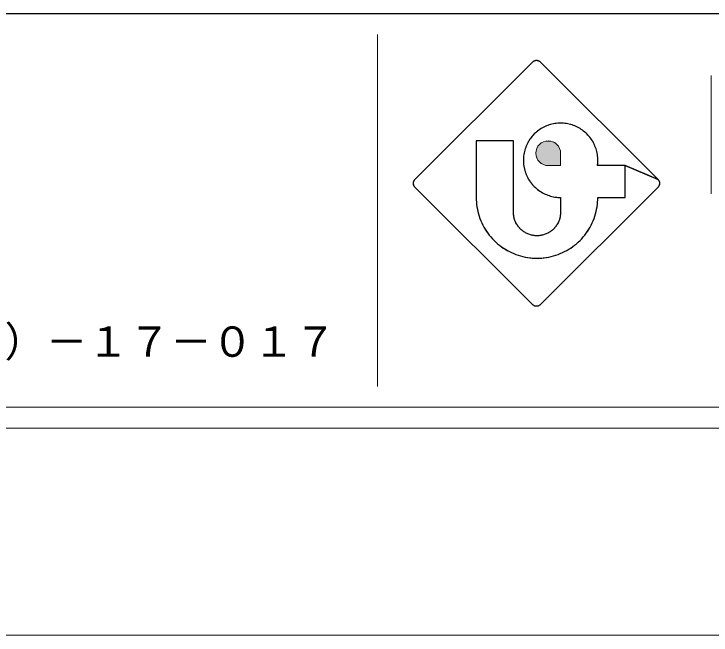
# Model space of a CAD drawing. Units: millimetres on the paper, enlarged 5 times. Extents: x -1050 to 1050, y -742 to 742.
# Drawn here: x 412.3 to 580.5, y 550 to 700 of the extents above; entities that cross this region are included whole.
import ezdxf
from ezdxf.enums import TextEntityAlignment as Align

# ---------------------------------------------------------------- set-up
doc = ezdxf.new("R2010")
doc.units = ezdxf.units.MM
doc.header["$LTSCALE"] = 5
doc.linetypes.add('USER1', pattern=[1, 0.5, -0.5])
doc.layers.add('1-0_レイヤ14', color=7, linetype='Continuous', lineweight=13)
doc.layers.add('1-1_レイヤ15', color=3, linetype='USER1', lineweight=18)
doc.styles.add('ＭＳ ゴシック', font='')
doc.styles.get('ＭＳ ゴシック').set_extended_font_data('MS Gothic')

msp = doc.modelspace()

# ---------------------------------------------------------------- linework, layer by layer
at = {"layer": '1-0_レイヤ14', "lineweight": 18}
for p, q in [((500, 610), (500, 695)), ((-1000, 550), (1000, 550))]:
    msp.add_line(p, q, dxfattribs=at)
at = {"layer": '1-0_レイヤ14', "color": 2}
for p, q in [((509.034, 660.004), (537.46, 688.429)), ((567.7, 660.004), (539.274, 688.429)), ((523.826, 655.675), (523.826, 669.36)), ((523.826, 669.36), (532.807, 669.36)), ((532.807, 652.121), (532.807, 669.36)), ((541.768, 669.306), (540.632, 669.306)), ((544.194, 663.373), (544.194, 666.367)), ((553.175, 663.373), (553.175, 664.656)), ((541.2, 663.373), (544.194, 663.373)), ((553.175, 663.373), (559.75, 663.373)), ((559.75, 655.675), (559.75, 663.373)), ((537.46, 629.764), (509.034, 658.189)), ((567.7, 658.189), (539.274, 629.764)), ((544.194, 652.121), (544.194, 655.675)), ((553.175, 655.675), (559.75, 655.675))]:
    msp.add_line(p, q, dxfattribs=at)
at = {"layer": '1-0_レイヤ14'}
msp.add_line((580.498, 685.1), (580.498, 656.516), dxfattribs=at)
at = {"layer": '1-0_レイヤ14', "color": 1, "lineweight": 25}
for points in [[(508.706, 658.748), (508.694, 658.797), (508.683, 658.846), (508.674, 658.896), (508.667, 658.946), (508.662, 658.996), (508.659, 659.046), (508.658, 659.097), (508.659, 659.147), (508.662, 659.197), (508.667, 659.247), (508.674, 659.297), (508.683, 659.347), (508.694, 659.396), (508.706, 659.445), (508.721, 659.493), (508.738, 659.541), (508.756, 659.588), (508.776, 659.634), (508.798, 659.679), (508.822, 659.724), (508.847, 659.767), (508.875, 659.809), (508.903, 659.851), (508.934, 659.891), (508.966, 659.93), (508.999, 659.968), (509.034, 660.004), (537.46, 688.429)], [(537.46, 688.429), (537.496, 688.464), (537.534, 688.498), (537.573, 688.53), (537.613, 688.56), (537.654, 688.589), (537.697, 688.616), (537.74, 688.642), (537.784, 688.665), (537.83, 688.687), (537.876, 688.708), (537.923, 688.726), (537.97, 688.742), (538.019, 688.757), (538.067, 688.77), (538.117, 688.781), (538.166, 688.789), (538.216, 688.796), (538.266, 688.801), (538.316, 688.804), (538.367, 688.805), (538.417, 688.804), (538.468, 688.801), (538.518, 688.796), (538.568, 688.789), (538.617, 688.781), (538.666, 688.77), (538.715, 688.757), (538.763, 688.742), (538.811, 688.726), (538.858, 688.708), (538.904, 688.687), (538.949, 688.665), (538.994, 688.642), (539.037, 688.616), (539.08, 688.589), (539.121, 688.56), (539.161, 688.53), (539.2, 688.498), (539.238, 688.464)], [(539.238, 688.464), (539.274, 688.429), (567.7, 660.004), (559.75, 663.373), (553.084, 663.386), (553.112, 663.601), (553.147, 663.952), (553.168, 664.304), (553.175, 664.656), (553.168, 665.009), (553.147, 665.361), (553.112, 665.712), (553.064, 666.061), (553.002, 666.408), (552.926, 666.753), (552.837, 667.094), (552.735, 667.431), (552.619, 667.765), (552.491, 668.093), (552.35, 668.416), (552.196, 668.733), (552.029, 669.044), (551.851, 669.349), (551.661, 669.646), (551.459, 669.935), (551.247, 670.216), (551.023, 670.489), (550.789, 670.752), (550.544, 671.007), (550.29, 671.251), (550.026, 671.485), (549.754, 671.709), (549.473, 671.922), (549.183, 672.124), (548.886, 672.314), (548.582, 672.492), (548.271, 672.658), (547.954, 672.812), (547.631, 672.953), (547.302, 673.082)], [(547.302, 673.082), (546.969, 673.198), (546.631, 673.3), (546.29, 673.389), (545.946, 673.465), (545.599, 673.527), (545.249, 673.575), (544.898, 673.609), (544.546, 673.63), (544.194, 673.637), (543.841, 673.63), (543.489, 673.609), (543.138, 673.575), (542.789, 673.527), (542.442, 673.465), (542.097, 673.389), (541.756, 673.3), (541.418, 673.198), (541.085, 673.082), (540.757, 672.953), (540.434, 672.812), (540.117, 672.658), (539.805, 672.492), (539.501, 672.314), (539.204, 672.124), (538.915, 671.922), (538.634, 671.709), (538.361, 671.485), (538.098, 671.251), (537.843, 671.007), (537.599, 670.752), (537.365, 670.489), (537.141, 670.216), (536.928, 669.935), (536.726, 669.646), (536.536, 669.349), (536.358, 669.044), (536.192, 668.733), (536.038, 668.416), (535.897, 668.093)], [(533.646, 649.146), (533.533, 649.339), (533.428, 649.536), (533.33, 649.738), (533.241, 649.942), (533.159, 650.151), (533.086, 650.362), (533.021, 650.576), (532.965, 650.792), (532.917, 651.01), (532.877, 651.231), (532.847, 651.452), (532.825, 651.674), (532.812, 651.898), (532.807, 652.121), (532.807, 669.36), (523.826, 669.36), (523.826, 655.675), (523.838, 655.099), (523.872, 654.524), (523.928, 653.951), (524.007, 653.38), (524.108, 652.813), (524.232, 652.25), (524.377, 651.692), (524.545, 651.141), (524.733, 650.597), (524.943, 650.06), (525.174, 649.532), (525.426, 649.014), (525.697, 648.505), (525.989, 648.008), (526.3, 647.523), (526.629, 647.05), (526.977, 646.591), (527.342, 646.145), (527.725, 645.715), (528.124, 645.299), (528.54, 644.9), (528.97, 644.517)], [(535.897, 668.093), (535.768, 667.765), (535.652, 667.431), (535.55, 667.094), (535.461, 666.753), (535.385, 666.408), (535.323, 666.061), (535.275, 665.712), (535.241, 665.361), (535.22, 665.009), (535.213, 664.656), (535.22, 664.304), (535.241, 663.952), (535.275, 663.601), (535.323, 663.251), (535.385, 662.904), (535.461, 662.56), (535.55, 662.218), (535.652, 661.881), (535.768, 661.548), (535.897, 661.219), (536.038, 660.896), (536.192, 660.579), (536.358, 660.268), (536.536, 659.964), (536.726, 659.667), (536.928, 659.377), (537.141, 659.096), (537.365, 658.824), (537.599, 658.56), (537.843, 658.306), (538.098, 658.061), (538.361, 657.827), (538.634, 657.603), (538.915, 657.391), (539.204, 657.189), (539.501, 656.999), (539.805, 656.821), (540.117, 656.654), (540.434, 656.5)], [(549.276, 645.715), (549.659, 646.145), (550.024, 646.591), (550.372, 647.05), (550.702, 647.523), (551.012, 648.008), (551.304, 648.505), (551.575, 649.014), (551.827, 649.532), (552.058, 650.06), (552.268, 650.597), (552.456, 651.141), (552.624, 651.692), (552.769, 652.25), (552.893, 652.813), (552.994, 653.38), (553.073, 653.951), (553.129, 654.524), (553.163, 655.099), (553.175, 655.675), (559.75, 655.675), (559.75, 663.373), (567.7, 660.004), (567.735, 659.968), (567.768, 659.93), (567.8, 659.891), (567.83, 659.851), (567.859, 659.809), (567.886, 659.767), (567.912, 659.724), (567.936, 659.679), (567.958, 659.634), (567.978, 659.588), (567.996, 659.541), (568.013, 659.493), (568.027, 659.445), (568.04, 659.396), (568.051, 659.347), (568.06, 659.297), (568.067, 659.247)], [(538.617, 629.413), (538.568, 629.404), (538.518, 629.397), (538.468, 629.392), (538.417, 629.389), (538.367, 629.388), (538.316, 629.389), (538.266, 629.392), (538.216, 629.397), (538.166, 629.404), (538.117, 629.413), (538.067, 629.424), (538.019, 629.436), (537.97, 629.451), (537.923, 629.467), (537.876, 629.486), (537.83, 629.506), (537.784, 629.528), (537.74, 629.552), (537.697, 629.577), (537.654, 629.604), (537.613, 629.633), (537.573, 629.664), (537.534, 629.696), (537.496, 629.729), (537.46, 629.764), (509.034, 658.189), (508.999, 658.226), (508.966, 658.263), (508.934, 658.302), (508.903, 658.343), (508.875, 658.384), (508.847, 658.426), (508.822, 658.47), (508.798, 658.514), (508.776, 658.56), (508.756, 658.606), (508.738, 658.653), (508.721, 658.7), (508.706, 658.748)], [(568.067, 659.247), (568.071, 659.197), (568.074, 659.147), (568.075, 659.097), (568.074, 659.046), (568.071, 658.996), (568.067, 658.946), (568.06, 658.896), (568.051, 658.846), (568.04, 658.797), (568.027, 658.748), (568.013, 658.7), (567.996, 658.653), (567.978, 658.606), (567.958, 658.56), (567.936, 658.514), (567.912, 658.47), (567.886, 658.426), (567.859, 658.384), (567.83, 658.343), (567.8, 658.302), (567.768, 658.263), (567.735, 658.226), (567.7, 658.189), (539.274, 629.764), (539.238, 629.729), (539.2, 629.696), (539.161, 629.664), (539.121, 629.633), (539.08, 629.604), (539.037, 629.577), (538.994, 629.552), (538.949, 629.528), (538.904, 629.506), (538.858, 629.486), (538.811, 629.467), (538.763, 629.451), (538.715, 629.436), (538.666, 629.424), (538.617, 629.413)], [(540.434, 656.5), (540.757, 656.359), (541.085, 656.231), (541.418, 656.115), (541.756, 656.013), (542.097, 655.924), (542.442, 655.848), (542.789, 655.786), (543.138, 655.738), (543.489, 655.703), (543.841, 655.682), (544.194, 655.675), (544.194, 652.121), (544.189, 651.898), (544.176, 651.674), (544.154, 651.452), (544.124, 651.231), (544.084, 651.01), (544.036, 650.792), (543.98, 650.576), (543.915, 650.362), (543.842, 650.151), (543.76, 649.942), (543.671, 649.738), (543.573, 649.536), (543.468, 649.339), (543.355, 649.146), (543.234, 648.958), (543.106, 648.775), (542.971, 648.597), (542.83, 648.424), (542.681, 648.257), (542.526, 648.095), (542.365, 647.94), (542.198, 647.792), (542.025, 647.65), (541.847, 647.515), (541.663, 647.387), (541.475, 647.267), (541.282, 647.154)], [(541.282, 647.154), (541.085, 647.048), (540.884, 646.951), (540.679, 646.861), (540.471, 646.78), (540.26, 646.707), (540.046, 646.642), (539.83, 646.585), (539.611, 646.537), (539.391, 646.498), (539.17, 646.467), (538.947, 646.445), (538.724, 646.432), (538.501, 646.428), (538.277, 646.432), (538.054, 646.445), (537.831, 646.467), (537.61, 646.498), (537.39, 646.537), (537.171, 646.585), (536.955, 646.642), (536.741, 646.707), (536.53, 646.78), (536.322, 646.861), (536.117, 646.951), (535.916, 647.048), (535.719, 647.154), (535.526, 647.267), (535.338, 647.387), (535.154, 647.515), (534.976, 647.65), (534.803, 647.792), (534.636, 647.94), (534.475, 648.095), (534.32, 648.257), (534.171, 648.424), (534.03, 648.597), (533.895, 648.775), (533.767, 648.958), (533.646, 649.146)], [(528.97, 644.517), (529.416, 644.152), (529.875, 643.804), (530.348, 643.474), (530.833, 643.164), (531.33, 642.872), (531.839, 642.601), (532.357, 642.349), (532.885, 642.118), (533.422, 641.908), (533.966, 641.72), (534.517, 641.552), (535.075, 641.407), (535.638, 641.283), (536.205, 641.182), (536.776, 641.103), (537.349, 641.047), (537.924, 641.013), (538.501, 641.001), (539.077, 641.013), (539.652, 641.047), (540.225, 641.103), (540.796, 641.182), (541.363, 641.283), (541.926, 641.407), (542.484, 641.552), (543.035, 641.72), (543.579, 641.908), (544.116, 642.118), (544.644, 642.349), (545.162, 642.601), (545.671, 642.872), (546.168, 643.164), (546.653, 643.474), (547.126, 643.804), (547.585, 644.152), (548.031, 644.517), (548.461, 644.9), (548.877, 645.299), (549.276, 645.715)]]:
    msp.add_lwpolyline(points, dxfattribs=at)
at = {"layer": '1-0_レイヤ14', "color": 2}
for centre, radius, start, end in [((538.367, 687.522), 1.283, 45, 135), ((544.194, 664.656), 8.981, 0, 270), ((541.2, 666.367), 2.994, 0, 270), ((509.941, 659.097), 1.283, 135, 225), ((566.792, 659.097), 1.283, 315, 45), ((538.501, 655.675), 14.674, 180, 0), ((538.501, 652.121), 5.693, 180, 0), ((538.367, 630.671), 1.283, 225, 315)]:
    msp.add_arc(centre, radius, start, end, dxfattribs=at)
at = {"layer": '1-0_レイヤ14', "color": 1}
for points in [[(539.947, 669.086), (538.588, 667.83), (538.227, 666.015)], [(539.947, 669.086), (538.227, 666.015), (540.616, 663.431)], [(538.588, 667.83), (538.264, 666.951), (538.227, 666.015)], [(538.588, 667.83), (538.392, 667.403), (538.264, 666.951)], [(538.588, 667.83), (538.481, 667.62), (538.392, 667.403)], [(538.588, 667.83), (538.533, 667.726), (538.481, 667.62)], [(539.947, 669.086), (539.168, 668.565), (538.588, 667.83)], [(539.168, 668.565), (538.849, 668.22), (538.588, 667.83)], [(538.849, 668.22), (538.711, 668.03), (538.588, 667.83)], [(538.711, 668.03), (538.648, 667.931), (538.588, 667.83)], [(538.849, 668.22), (538.778, 668.126), (538.711, 668.03)], [(539.168, 668.565), (539.002, 668.399), (538.849, 668.22)], [(539.002, 668.399), (538.924, 668.311), (538.849, 668.22)], [(539.168, 668.565), (539.083, 668.484), (539.002, 668.399)], [(539.947, 669.086), (539.537, 668.856), (539.168, 668.565)], [(539.537, 668.856), (539.347, 668.718), (539.168, 668.565)], [(539.347, 668.718), (539.256, 668.643), (539.168, 668.565)], [(539.537, 668.856), (539.441, 668.789), (539.347, 668.718)], [(539.947, 669.086), (539.737, 668.979), (539.537, 668.856)], [(539.737, 668.979), (539.636, 668.919), (539.537, 668.856)], [(539.947, 669.086), (539.841, 669.034), (539.737, 668.979)], [(540.848, 669.34), (540.388, 669.248), (539.947, 669.086)], [(541.784, 669.303), (540.848, 669.34), (539.947, 669.086)], [(543.398, 668.399), (541.784, 669.303), (539.947, 669.086)], [(540.388, 669.248), (540.164, 669.175), (539.947, 669.086)], [(540.164, 669.175), (540.054, 669.133), (539.947, 669.086)], [(540.616, 663.431), (543.398, 668.399), (539.947, 669.086)], [(540.388, 669.248), (540.275, 669.214), (540.164, 669.175)], [(540.848, 669.34), (540.616, 669.303), (540.388, 669.248)], [(540.616, 669.303), (540.501, 669.278), (540.388, 669.248)], [(540.848, 669.34), (540.732, 669.324), (540.616, 669.303)], [(540.616, 663.431), (544.173, 666.719), (543.398, 668.399)], [(541.083, 669.358), (540.965, 669.351), (540.848, 669.34)], [(541.318, 669.358), (541.083, 669.358), (540.848, 669.34)], [(541.784, 669.303), (541.318, 669.358), (540.848, 669.34)], [(541.318, 669.358), (541.2, 669.36), (541.083, 669.358)], [(541.552, 669.34), (541.435, 669.351), (541.318, 669.358)], [(541.784, 669.303), (541.552, 669.34), (541.318, 669.358)], [(541.784, 669.303), (541.668, 669.324), (541.552, 669.34)], [(542.013, 669.248), (541.899, 669.278), (541.784, 669.303)], [(542.236, 669.175), (542.013, 669.248), (541.784, 669.303)], [(542.663, 668.979), (542.236, 669.175), (541.784, 669.303)], [(543.398, 668.399), (542.663, 668.979), (541.784, 669.303)], [(542.236, 669.175), (542.125, 669.214), (542.013, 669.248)], [(542.453, 669.086), (542.346, 669.133), (542.236, 669.175)], [(542.663, 668.979), (542.453, 669.086), (542.236, 669.175)], [(542.663, 668.979), (542.559, 669.034), (542.453, 669.086)], [(542.863, 668.856), (542.764, 668.919), (542.663, 668.979)], [(543.053, 668.718), (542.863, 668.856), (542.663, 668.979)], [(543.398, 668.399), (543.053, 668.718), (542.663, 668.979)], [(543.053, 668.718), (542.96, 668.789), (542.863, 668.856)], [(543.232, 668.565), (543.144, 668.643), (543.053, 668.718)], [(543.398, 668.399), (543.232, 668.565), (543.053, 668.718)], [(543.398, 668.399), (543.317, 668.484), (543.232, 668.565)], [(543.551, 668.22), (543.476, 668.311), (543.398, 668.399)], [(543.689, 668.03), (543.551, 668.22), (543.398, 668.399)], [(543.919, 667.62), (543.689, 668.03), (543.398, 668.399)], [(544.173, 666.719), (543.919, 667.62), (543.398, 668.399)], [(543.689, 668.03), (543.622, 668.126), (543.551, 668.22)], [(543.812, 667.83), (543.753, 667.931), (543.689, 668.03)], [(543.919, 667.62), (543.812, 667.83), (543.689, 668.03)], [(543.919, 667.62), (543.867, 667.726), (543.812, 667.83)], [(538.209, 666.484), (538.206, 666.367), (538.209, 666.249)], [(538.264, 666.951), (538.227, 666.719), (538.209, 666.484)], [(538.264, 666.951), (538.209, 666.484), (538.227, 666.015)], [(538.227, 666.719), (538.216, 666.602), (538.209, 666.484)], [(538.209, 666.484), (538.209, 666.249), (538.227, 666.015)], [(538.209, 666.249), (538.216, 666.132), (538.227, 666.015)], [(538.264, 666.951), (538.243, 666.835), (538.227, 666.719)], [(538.392, 667.403), (538.319, 667.179), (538.264, 666.951)], [(538.319, 667.179), (538.289, 667.066), (538.264, 666.951)], [(538.392, 667.403), (538.353, 667.292), (538.319, 667.179)], [(538.481, 667.62), (538.434, 667.512), (538.392, 667.403)], [(540.616, 663.431), (541.083, 663.376), (544.173, 666.719)], [(541.083, 663.376), (544.194, 663.373), (544.173, 666.719)], [(544.009, 667.403), (543.966, 667.512), (543.919, 667.62)], [(544.081, 667.179), (544.009, 667.403), (543.919, 667.62)], [(544.173, 666.719), (544.081, 667.179), (543.919, 667.62)], [(544.081, 667.179), (544.047, 667.292), (544.009, 667.403)], [(544.136, 666.951), (544.111, 667.066), (544.081, 667.179)], [(544.173, 666.719), (544.136, 666.951), (544.081, 667.179)], [(544.173, 666.719), (544.157, 666.835), (544.136, 666.951)], [(544.191, 666.484), (544.184, 666.602), (544.173, 666.719)], [(544.194, 663.373), (544.191, 666.484), (544.173, 666.719)], [(544.194, 663.373), (544.194, 666.367), (544.191, 666.484)], [(538.227, 666.015), (538.243, 665.899), (538.264, 665.783)], [(538.227, 666.015), (538.264, 665.783), (538.319, 665.554)], [(538.227, 666.015), (538.319, 665.554), (538.481, 665.114)], [(538.227, 666.015), (538.481, 665.114), (539.002, 664.335)], [(538.227, 666.015), (539.002, 664.335), (540.616, 663.431)], [(538.264, 665.783), (538.289, 665.668), (538.319, 665.554)], [(538.319, 665.554), (538.353, 665.442), (538.392, 665.331)], [(538.319, 665.554), (538.392, 665.331), (538.481, 665.114)], [(538.392, 665.331), (538.434, 665.221), (538.481, 665.114)], [(538.481, 665.114), (538.533, 665.008), (538.588, 664.904)], [(538.481, 665.114), (538.588, 664.904), (538.711, 664.704)], [(538.481, 665.114), (538.711, 664.704), (539.002, 664.335)], [(538.588, 664.904), (538.648, 664.803), (538.711, 664.704)], [(538.711, 664.704), (538.778, 664.607), (538.849, 664.514)], [(538.711, 664.704), (538.849, 664.514), (539.002, 664.335)], [(538.849, 664.514), (538.924, 664.423), (539.002, 664.335)], [(539.002, 664.335), (539.083, 664.25), (539.168, 664.169)], [(539.002, 664.335), (539.168, 664.169), (539.347, 664.016)], [(539.002, 664.335), (539.347, 664.016), (539.737, 663.755)], [(539.002, 664.335), (539.737, 663.755), (540.616, 663.431)], [(539.168, 664.169), (539.256, 664.091), (539.347, 664.016)], [(539.347, 664.016), (539.441, 663.945), (539.537, 663.878)], [(539.347, 664.016), (539.537, 663.878), (539.737, 663.755)], [(539.537, 663.878), (539.636, 663.814), (539.737, 663.755)], [(539.737, 663.755), (539.841, 663.7), (539.947, 663.648)], [(539.737, 663.755), (539.947, 663.648), (540.164, 663.558)], [(539.737, 663.755), (540.164, 663.558), (540.616, 663.431)], [(539.947, 663.648), (540.054, 663.601), (540.164, 663.558)], [(540.164, 663.558), (540.275, 663.52), (540.388, 663.486)], [(540.164, 663.558), (540.388, 663.486), (540.616, 663.431)], [(540.388, 663.486), (540.501, 663.456), (540.616, 663.431)], [(540.616, 663.431), (540.732, 663.41), (540.848, 663.394)], [(540.616, 663.431), (540.848, 663.394), (541.083, 663.376)], [(540.848, 663.394), (540.965, 663.383), (541.083, 663.376)], [(541.083, 663.376), (541.2, 663.373), (544.194, 663.373)]]:
    msp.add_solid(points, dxfattribs=at)
at = {"layer": '1-1_レイヤ15', "color": 2, "linetype": 'Continuous', "lineweight": 25}
msp.add_line((1000, 700), (-1000, 700), dxfattribs=at)
at = {"layer": '1-1_レイヤ15', "color": 2, "linetype": 'Continuous'}
for p, q in [((1000, 605), (-1000, 605)), ((1000, 600), (-1000, 600))]:
    msp.add_line(p, q, dxfattribs=at)

# ---------------------------------------------------------------- texts
at = {"layer": '1-0_レイヤ14', "style": 'ＭＳ ゴシック'}
msp.add_text('ＨＰ評価（木）－１７－０１７', height=7.331, dxfattribs=at).set_placement((350, 615), align=Align.BOTTOM_LEFT)

doc.saveas('drawing.dxf')
